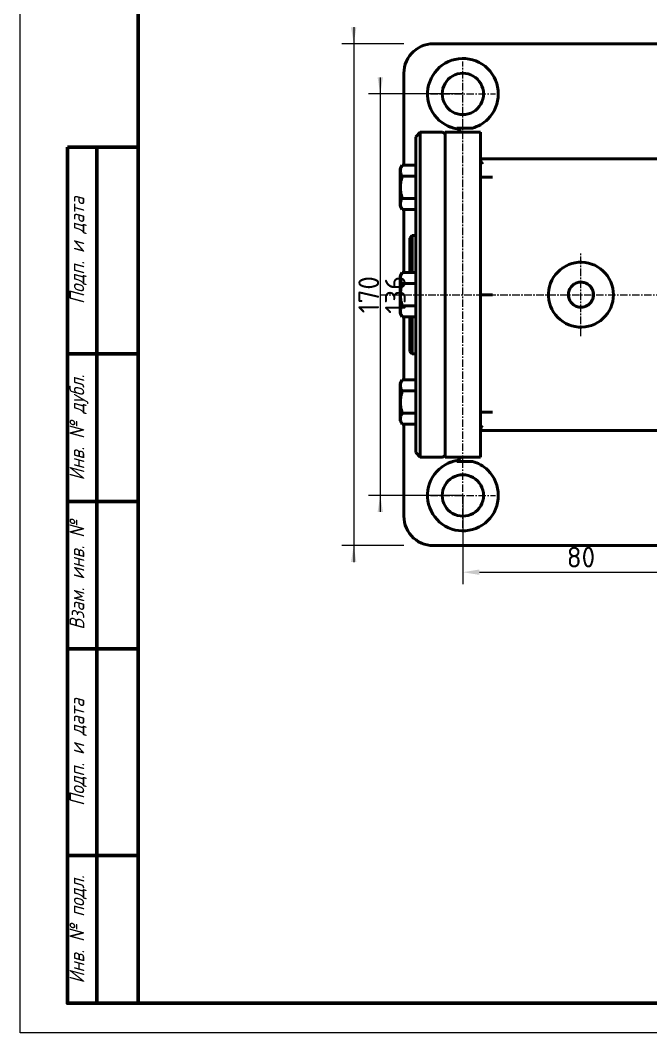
# Model space of a CAD drawing. Header units: millimetres. Extents: x 0 to 420, y 0 to 297.
# Drawn here: x 0 to 106.8, y 0 to 171.5 of the extents above; entities that cross this region are included whole.
import ezdxf
from ezdxf.enums import TextEntityAlignment as Align

# ---------------------------------------------------------------- set-up
doc = ezdxf.new("R2010")
doc.units = ezdxf.units.MM
doc.linetypes.add('CENTER', pattern=[5.08, 3.175, -0.635, 0.635, -0.635])
for name, color, linetype, lineweight in [('AXIS', 1, 'CENTER', 18), ('DIM', 3, 'CONTINUOUS', 18), ('FRAME', 7, 'CONTINUOUS', 60), ('TEXT', 7, 'CONTINUOUS', 25), ('THIN', 7, 'CONTINUOUS', 18), ('VIS', 7, 'CONTINUOUS', 50)]:
    doc.layers.add(name, color=color, linetype=linetype, lineweight=lineweight)
doc.styles.add('GOST', font='GOST_BU.ttf')
doc.dimstyles.new('ESKD', dxfattribs={"dimtxt": 3.5, "dimasz": 2.8, "dimexe": 2, "dimexo": 0, "dimgap": 0.8, "dimtad": 1, "dimdec": 1, "dimlfac": 2, "dimtxsty": 'GOST', "dimcen": 2.5, "dimclrd": 3, "dimclre": 3, "dimazin": 3, "dimtfac": 1, "dimtmove": 0, "dimatfit": 3})

msp = doc.modelspace()

# ---------------------------------------------------------------- linework, layer by layer
at = {"layer": 'AXIS', "ltscale": 0.4}
for points in [[(75, 153.5), (75, 164.5)], [(69.5, 159), (80.5, 159)], [(75, 96.5), (75, 153.5)], [(95, 118), (95, 132)], [(61, 125), (156, 125)], [(75, 85.5), (75, 96.5)], [(69.5, 91), (80.5, 91)]]:
    msp.add_lwpolyline(points, dxfattribs=at)
at = {"layer": 'FRAME'}
for points in [[(20, 292), (415, 292), (415, 5), (20, 5)], [(8, 150), (13, 150), (13, 115), (8, 115)], [(13, 150), (20, 150), (20, 115), (13, 115)], [(8, 115), (13, 115), (13, 90), (8, 90)], [(13, 115), (20, 115), (20, 90), (13, 90)], [(8, 90), (13, 90), (13, 65), (8, 65)], [(13, 90), (20, 90), (20, 65), (13, 65)], [(8, 65), (13, 65), (13, 30), (8, 30)], [(13, 65), (20, 65), (20, 30), (13, 30)], [(8, 30), (13, 30), (13, 5), (8, 5)], [(13, 30), (20, 30), (20, 5), (13, 5)]]:
    msp.add_lwpolyline(points, close=True, dxfattribs=at)
at = {"layer": 'THIN'}
msp.add_lwpolyline([(0, 297), (420, 297), (420, 0), (0, 0)], close=True, dxfattribs=at)
at = {"layer": 'VIS'}
for points in [[(65, 162.5), (65.027, 163.023), (65.109, 163.54), (65.245, 164.045), (65.432, 164.534), (65.67, 165), (65.955, 165.439), (66.284, 165.846), (66.654, 166.216), (67.061, 166.545), (67.5, 166.83), (67.966, 167.068), (68.455, 167.255), (68.96, 167.391), (69.477, 167.473), (70, 167.5)], [(70, 167.5), (120, 167.5)], [(72.5, 153.546), (71.97, 153.821), (71.47, 154.148), (71.005, 154.523), (70.58, 154.943), (70.198, 155.402), (69.864, 155.897), (69.581, 156.423), (69.352, 156.975), (69.179, 157.547), (69.063, 158.133), (69.006, 158.727), (69.009, 159.325), (69.071, 159.919), (69.191, 160.504), (69.37, 161.074), (69.604, 161.623), (69.891, 162.147), (70.23, 162.639), (70.615, 163.096), (71.044, 163.511), (71.512, 163.882), (72.015, 164.205), (72.547, 164.476), (73.104, 164.693), (73.679, 164.853), (74.268, 164.955), (74.864, 164.998), (75.461, 164.982), (76.053, 164.907), (76.635, 164.773), (77.201, 164.582), (77.745, 164.335), (78.262, 164.036), (78.747, 163.686), (79.194, 163.291), (79.6, 162.852), (79.96, 162.376), (80.271, 161.866), (80.53, 161.328), (80.734, 160.766), (80.881, 160.187), (80.97, 159.597), (81, 159)], [(65, 146.939), (65, 162.5)], [(78.5, 159), (78.47, 158.543), (78.381, 158.094), (78.234, 157.661), (78.031, 157.25), (77.777, 156.869), (77.475, 156.525), (77.131, 156.223), (76.75, 155.969), (76.339, 155.766), (75.906, 155.619), (75.457, 155.53), (75, 155.5), (74.543, 155.53), (74.094, 155.619), (73.661, 155.766), (73.25, 155.969), (72.869, 156.223), (72.525, 156.525), (72.223, 156.869), (71.969, 157.25), (71.766, 157.661), (71.619, 158.094), (71.53, 158.543), (71.5, 159), (71.53, 159.457), (71.619, 159.906), (71.766, 160.339), (71.969, 160.75), (72.223, 161.131), (72.525, 161.475), (72.869, 161.777), (73.25, 162.031), (73.661, 162.234), (74.094, 162.381), (74.543, 162.47), (75, 162.5), (75.457, 162.47), (75.906, 162.381), (76.339, 162.234), (76.75, 162.031), (77.131, 161.777), (77.475, 161.475), (77.777, 161.131), (78.031, 160.75), (78.234, 160.339), (78.381, 159.906), (78.47, 159.457), (78.5, 159)], [(81, 159), (80.971, 158.407), (80.883, 157.82), (80.737, 157.244), (80.536, 156.686), (80.28, 156.15), (79.972, 155.642), (79.616, 155.167), (79.215, 154.73)], [(76.644, 153.23), (76.985, 153.338), (77.321, 153.467), (77.651, 153.617), (77.976, 153.79), (78.297, 153.987), (78.611, 154.208), (78.918, 154.456), (79.215, 154.73)], [(72.5, 153.546), (72.894, 153.382), (73.29, 153.249), (73.665, 153.15), (74, 153.084)], [(72.5, 153.546), (72.986, 153.348), (73.487, 153.194), (74, 153.084)], [(74, 153.084), (74, 153.23)], [(74, 153.23), (74.065, 153.165), (74.128, 153.102), (74.189, 153.041), (74.248, 152.981), (74.306, 152.924), (74.361, 152.868), (74.415, 152.815), (74.466, 152.763), (74.516, 152.714), (74.563, 152.667), (74.608, 152.622), (74.651, 152.579), (74.691, 152.538), (74.73, 152.5)], [(74, 153.23), (76.644, 153.23)], [(67, 151.75), (67.75, 152.5)], [(67, 98.25), (67, 98.921), (67, 100.899), (67, 104.086), (67, 108.322), (67, 113.394), (67, 119.048), (67, 125), (67, 130.952), (67, 136.606), (67, 141.678), (67, 145.914), (67, 149.101), (67, 151.079), (67, 151.75)], [(67.75, 97.5), (67.75, 98.189), (67.75, 100.223), (67.75, 103.5), (67.75, 107.854), (67.75, 113.068), (67.75, 118.881), (67.75, 125), (67.75, 131.119), (67.75, 136.932), (67.75, 142.146), (67.75, 146.5), (67.75, 149.777), (67.75, 151.811), (67.75, 152.5)], [(67.75, 152.5), (71.5, 152.5)], [(71.5, 152.5), (71.613, 152.487), (71.72, 152.449), (71.791, 152.407), (71.878, 152.327), (71.945, 152.229), (71.986, 152.118), (72, 152)], [(72, 152.5), (78, 152.5)], [(72, 152.5), (72, 151.811), (72, 149.777), (72, 146.5), (72, 142.146), (72, 136.932), (72, 131.119), (72, 125), (72, 118.881), (72, 113.068), (72, 107.854), (72, 103.5), (72, 100.223), (72, 98.189), (72, 97.5)], [(78, 152.5), (78, 151.811), (78, 149.777), (78, 146.5), (78, 142.146), (78, 136.932), (78, 131.119), (78, 125), (78, 118.881), (78, 113.068), (78, 107.854), (78, 103.5), (78, 100.223), (78, 98.189), (78, 97.5)], [(112, 148), (78, 148)], [(78.321, 147.128), (78.181, 147.308), (78.081, 147.497), (78.02, 147.69), (78, 147.884)], [(64.725, 146.939), (64.35, 146.339)], [(64.35, 146.339), (64.35, 146.26), (64.35, 146.027), (64.35, 145.651), (64.35, 145.152), (64.35, 144.554), (64.35, 143.888), (64.35, 143.187), (64.35, 142.485), (64.35, 141.819), (64.35, 141.221), (64.35, 140.722), (64.35, 140.346), (64.35, 140.113), (64.35, 140.034)], [(64.725, 146.939), (64.64, 146.795), (64.569, 146.655), (64.512, 146.52), (64.467, 146.387), (64.436, 146.257), (64.417, 146.129), (64.411, 146.001), (64.417, 145.873), (64.436, 145.745), (64.467, 145.615), (64.512, 145.483), (64.569, 145.347), (64.64, 145.207), (64.725, 145.063)], [(64.725, 146.939), (67, 146.939)], [(64.725, 145.063), (64.64, 144.774), (64.569, 144.495), (64.512, 144.224), (64.467, 143.959), (64.436, 143.699), (64.417, 143.442), (64.411, 143.187), (64.417, 142.931), (64.436, 142.674), (64.467, 142.414), (64.512, 142.15), (64.569, 141.878), (64.64, 141.599), (64.725, 141.31)], [(64.725, 145.063), (67, 145.063)], [(80, 144.919), (78, 144.919)], [(64.725, 141.31), (64.64, 141.166), (64.569, 141.026), (64.512, 140.89), (64.467, 140.758), (64.436, 140.628), (64.417, 140.5), (64.411, 140.372), (64.417, 140.244), (64.436, 140.116), (64.467, 139.986), (64.512, 139.853), (64.569, 139.718), (64.64, 139.578), (64.725, 139.434)], [(64.725, 141.31), (67, 141.31)], [(64.35, 140.034), (64.725, 139.434)], [(64.725, 139.434), (67, 139.434)], [(65, 128.753), (65, 139.434)], [(66, 134.6), (66.4, 135)], [(66, 128.753), (66, 129.477), (66, 130.17), (66, 130.826), (66, 131.442), (66, 132.014), (66, 132.536), (66, 133.006), (66, 133.42), (66, 133.775), (66, 134.069), (66, 134.3), (66, 134.466), (66, 134.567), (66, 134.6)], [(66.4, 128.753), (66.4, 129.524), (66.4, 130.262), (66.4, 130.963), (66.4, 131.621), (66.4, 132.231), (66.4, 132.79), (66.4, 133.292), (66.4, 133.736), (66.4, 134.116), (66.4, 134.431), (66.4, 134.679), (66.4, 134.857), (66.4, 134.964), (66.4, 135)], [(66.4, 135), (67, 135)], [(100.5, 125), (100.471, 125.566), (100.384, 126.125), (100.239, 126.673), (100.04, 127.202), (99.787, 127.709), (99.483, 128.187), (99.131, 128.631), (98.736, 129.036), (98.301, 129.399), (97.831, 129.715), (97.332, 129.981), (96.807, 130.195), (96.263, 130.353), (95.706, 130.454), (95.142, 130.498), (94.576, 130.484), (94.014, 130.411), (93.463, 130.281), (92.928, 130.095), (92.415, 129.855), (91.93, 129.563), (91.477, 129.223), (91.061, 128.839), (90.687, 128.413), (90.359, 127.952), (90.08, 127.459), (89.854, 126.94), (89.681, 126.401), (89.566, 125.846), (89.507, 125.283), (89.507, 124.717), (89.566, 124.154), (89.681, 123.599), (89.854, 123.06), (90.08, 122.541), (90.359, 122.048), (90.687, 121.587), (91.061, 121.161), (91.477, 120.777), (91.93, 120.437), (92.415, 120.145), (92.928, 119.905), (93.463, 119.719), (94.014, 119.589), (94.576, 119.516), (95.142, 119.502), (95.706, 119.546), (96.263, 119.647), (96.807, 119.805), (97.332, 120.019), (97.831, 120.285), (98.301, 120.601), (98.736, 120.964), (99.131, 121.369), (99.483, 121.813), (99.787, 122.291), (100.04, 122.798), (100.239, 123.327), (100.384, 123.875), (100.471, 124.434), (100.5, 125)], [(64.725, 128.753), (64.35, 128.153)], [(64.725, 128.753), (64.64, 128.608), (64.569, 128.469), (64.512, 128.333), (64.467, 128.201), (64.436, 128.071), (64.417, 127.942), (64.411, 127.815), (64.417, 127.687), (64.436, 127.558), (64.467, 127.428), (64.512, 127.296), (64.569, 127.161), (64.64, 127.021), (64.725, 126.876)], [(64.725, 128.753), (67, 128.753)], [(64.35, 128.153), (64.35, 128.074), (64.35, 127.841), (64.35, 127.465), (64.35, 126.966), (64.35, 126.368), (64.35, 125.702), (64.35, 125), (64.35, 124.298), (64.35, 123.632), (64.35, 123.034), (64.35, 122.535), (64.35, 122.159), (64.35, 121.926), (64.35, 121.847)], [(97.125, 125), (97.096, 124.65), (97.01, 124.31), (96.869, 123.989), (96.677, 123.695), (96.439, 123.437), (96.162, 123.221), (95.854, 123.054), (95.522, 122.94), (95.175, 122.882), (94.825, 122.882), (94.478, 122.94), (94.146, 123.054), (93.838, 123.221), (93.561, 123.437), (93.323, 123.695), (93.131, 123.989), (92.99, 124.31), (92.904, 124.65), (92.875, 125), (92.904, 125.35), (92.99, 125.69), (93.131, 126.011), (93.323, 126.305), (93.561, 126.563), (93.838, 126.779), (94.146, 126.946), (94.478, 127.06), (94.825, 127.118), (95.175, 127.118), (95.522, 127.06), (95.854, 126.946), (96.162, 126.779), (96.439, 126.563), (96.677, 126.305), (96.869, 126.011), (97.01, 125.69), (97.096, 125.35), (97.125, 125)], [(97.125, 125), (97.11, 125.25), (97.067, 125.493), (96.998, 125.724), (96.907, 125.938), (96.797, 126.134), (96.672, 126.312), (96.534, 126.471), (96.386, 126.61), (96.231, 126.732), (96.069, 126.837), (95.902, 126.924), (95.731, 126.995), (95.557, 127.051), (95.38, 127.091), (95.202, 127.115), (95.024, 127.125), (94.845, 127.119), (94.667, 127.099), (94.491, 127.063), (94.316, 127.012), (94.144, 126.945), (93.976, 126.862), (93.813, 126.763), (93.656, 126.646), (93.506, 126.511), (93.366, 126.358), (93.237, 126.187), (93.122, 125.995), (93.023, 125.78), (92.947, 125.549), (92.897, 125.304), (92.876, 125.053), (92.884, 124.801), (92.923, 124.553), (92.988, 124.315), (93.078, 124.094), (93.187, 123.892), (93.312, 123.71), (93.45, 123.546), (93.599, 123.402), (93.757, 123.277), (93.921, 123.169), (94.091, 123.079), (94.264, 123.006), (94.441, 122.95), (94.62, 122.909), (94.801, 122.884), (94.982, 122.875), (95.163, 122.881), (95.344, 122.903), (95.523, 122.94), (95.7, 122.994), (95.875, 123.063), (96.045, 123.15), (96.21, 123.253), (96.369, 123.374), (96.519, 123.514), (96.66, 123.673), (96.788, 123.852), (96.901, 124.05), (96.994, 124.267), (97.065, 124.5), (97.11, 124.747), (97.125, 125)], [(64.725, 126.876), (64.64, 126.587), (64.569, 126.308), (64.512, 126.037), (64.467, 125.772), (64.436, 125.512), (64.417, 125.255), (64.411, 125), (64.417, 124.745), (64.436, 124.488), (64.467, 124.228), (64.512, 123.963), (64.569, 123.692), (64.64, 123.413), (64.725, 123.124)], [(64.725, 126.876), (67, 126.876)], [(80, 125), (78, 125)], [(100.5, 125), (100.498, 125.164)], [(64.35, 121.847), (64.725, 121.247)], [(64.35, 121.847), (64.725, 121.247)], [(64.725, 123.124), (64.64, 122.979), (64.569, 122.839), (64.512, 122.704), (64.467, 122.572), (64.436, 122.442), (64.417, 122.313), (64.411, 122.185), (64.417, 122.058), (64.436, 121.929), (64.467, 121.799), (64.512, 121.667), (64.569, 121.531), (64.64, 121.392), (64.725, 121.247)], [(64.725, 123.124), (67, 123.124)], [(64.725, 121.247), (67, 121.247)], [(65, 110.566), (65, 121.247)], [(66, 115.4), (66, 115.433), (66, 115.534), (66, 115.7), (66, 115.931), (66, 116.225), (66, 116.58), (66, 116.994), (66, 117.464), (66, 117.986), (66, 118.558), (66, 119.174), (66, 119.83), (66, 120.523), (66, 121.247)], [(66.4, 115), (66.4, 115.036), (66.4, 115.143), (66.4, 115.321), (66.4, 115.569), (66.4, 115.884), (66.4, 116.264), (66.4, 116.708), (66.4, 117.21), (66.4, 117.769), (66.4, 118.379), (66.4, 119.037), (66.4, 119.738), (66.4, 120.476), (66.4, 121.247)], [(66.4, 115), (66, 115.4)], [(67, 115), (66.4, 115)], [(64.725, 110.566), (64.35, 109.966)], [(64.725, 110.566), (64.35, 109.966)], [(64.35, 109.966), (64.35, 109.887), (64.35, 109.654), (64.35, 109.278), (64.35, 108.779), (64.35, 108.181), (64.35, 107.515), (64.35, 106.813), (64.35, 106.112), (64.35, 105.446), (64.35, 104.848), (64.35, 104.349), (64.35, 103.973), (64.35, 103.74), (64.35, 103.661)], [(64.725, 110.566), (64.64, 110.422), (64.569, 110.282), (64.512, 110.147), (64.467, 110.014), (64.436, 109.884), (64.417, 109.756), (64.411, 109.628), (64.417, 109.5), (64.436, 109.372), (64.467, 109.242), (64.512, 109.11), (64.569, 108.974), (64.64, 108.834), (64.725, 108.69)], [(64.725, 110.566), (67, 110.566)], [(64.725, 108.69), (64.64, 108.401), (64.569, 108.122), (64.512, 107.85), (64.467, 107.586), (64.436, 107.326), (64.417, 107.069), (64.411, 106.813), (64.417, 106.558), (64.436, 106.301), (64.467, 106.041), (64.512, 105.776), (64.569, 105.505), (64.64, 105.226), (64.725, 104.937)], [(64.725, 108.69), (67, 108.69)], [(64.725, 104.937), (64.64, 104.793), (64.569, 104.653), (64.512, 104.517), (64.467, 104.385), (64.436, 104.255), (64.417, 104.127), (64.411, 103.999), (64.417, 103.871), (64.436, 103.743), (64.467, 103.613), (64.512, 103.48), (64.569, 103.345), (64.64, 103.205), (64.725, 103.061)], [(64.725, 104.937), (67, 104.937)], [(80, 105.081), (78, 105.081)], [(64.35, 103.661), (64.725, 103.061)], [(64.725, 103.061), (67, 103.061)], [(65, 87.5), (65, 103.061)], [(78.321, 102.872), (78.181, 102.692), (78.08, 102.503), (78.02, 102.31), (78, 102.116)], [(112, 102), (78, 102)], [(67.75, 97.5), (67, 98.25)], [(71.5, 97.5), (71.655, 97.524), (71.794, 97.595), (71.905, 97.706), (71.976, 97.845), (72, 98)], [(71.5, 97.5), (67.75, 97.5)], [(81, 91), (80.97, 90.403), (80.881, 89.813), (80.734, 89.234), (80.53, 88.672), (80.271, 88.134), (79.96, 87.624), (79.6, 87.148), (79.194, 86.709), (78.747, 86.314), (78.262, 85.964), (77.745, 85.665), (77.201, 85.418), (76.635, 85.227), (76.053, 85.093), (75.461, 85.018), (74.864, 85.002), (74.268, 85.045), (73.679, 85.147), (73.104, 85.307), (72.547, 85.524), (72.015, 85.795), (71.512, 86.118), (71.044, 86.489), (70.615, 86.904), (70.23, 87.361), (69.891, 87.853), (69.604, 88.377), (69.37, 88.926), (69.191, 89.496), (69.071, 90.081), (69.009, 90.675), (69.006, 91.273), (69.063, 91.867), (69.179, 92.453), (69.352, 93.025), (69.581, 93.577), (69.864, 94.103), (70.198, 94.598), (70.58, 95.057), (71.005, 95.477), (71.47, 95.852), (71.97, 96.179), (72.5, 96.454)], [(78, 97.5), (72, 97.5)], [(74, 96.916), (73.665, 96.85), (73.29, 96.751), (72.894, 96.618), (72.5, 96.454)], [(74, 96.916), (73.487, 96.806), (72.986, 96.652), (72.5, 96.454)], [(74, 96.77), (74.065, 96.835), (74.128, 96.898), (74.189, 96.959), (74.248, 97.019), (74.306, 97.076), (74.361, 97.132), (74.415, 97.185), (74.466, 97.237), (74.516, 97.286), (74.563, 97.333), (74.608, 97.378), (74.651, 97.421), (74.691, 97.462), (74.73, 97.5)], [(74, 96.77), (74, 96.916)], [(74, 96.77), (76.644, 96.77)], [(79.215, 95.27), (78.918, 95.544), (78.611, 95.792), (78.297, 96.013), (77.976, 96.21), (77.651, 96.383), (77.321, 96.533), (76.985, 96.662), (76.644, 96.77)], [(78.5, 91), (78.47, 90.543), (78.381, 90.094), (78.234, 89.661), (78.031, 89.25), (77.777, 88.869), (77.475, 88.525), (77.131, 88.223), (76.75, 87.969), (76.339, 87.766), (75.906, 87.619), (75.457, 87.53), (75, 87.5), (74.543, 87.53), (74.094, 87.619), (73.661, 87.766), (73.25, 87.969), (72.869, 88.223), (72.525, 88.525), (72.223, 88.869), (71.969, 89.25), (71.766, 89.661), (71.619, 90.094), (71.53, 90.543), (71.5, 91), (71.53, 91.457), (71.619, 91.906), (71.766, 92.339), (71.969, 92.75), (72.223, 93.131), (72.525, 93.475), (72.869, 93.777), (73.25, 94.031), (73.661, 94.234), (74.094, 94.381), (74.543, 94.47), (75, 94.5), (75.457, 94.47), (75.906, 94.381), (76.339, 94.234), (76.75, 94.031), (77.131, 93.777), (77.475, 93.475), (77.777, 93.131), (78.031, 92.75), (78.234, 92.339), (78.381, 91.906), (78.47, 91.457), (78.5, 91)], [(79.215, 95.27), (79.616, 94.833), (79.972, 94.358), (80.28, 93.85), (80.536, 93.314), (80.737, 92.756), (80.883, 92.18), (80.971, 91.593), (81, 91)], [(65, 87.5), (65.027, 86.977), (65.109, 86.46), (65.245, 85.955), (65.432, 85.466), (65.67, 85), (65.955, 84.561), (66.284, 84.154), (66.654, 83.784), (67.061, 83.455), (67.5, 83.17), (67.966, 82.932), (68.455, 82.745), (68.96, 82.609), (69.477, 82.527), (70, 82.5)], [(70, 82.5), (120, 82.5)]]:
    msp.add_lwpolyline(points, dxfattribs=at)

# ---------------------------------------------------------------- texts
at = {"layer": 'TEXT', "style": 'GOST', "oblique": 15, "width": 0.9}
for s, p in [('Подп. и дата', (11.6, 132.5)), ('Инв. № дубл.', (11.6, 102.5)), ('Взам. инв. №', (11.6, 77.5)), ('Подп. и дата', (11.6, 47.5)), ('Инв. № подл.', (11.6, 17.5))]:
    msp.add_text(s, height=2.5, rotation=90, dxfattribs=at).set_placement(p, align=Align.BOTTOM_CENTER)

# ---------------------------------------------------------------- dimensions: what is measured, and where the dimension line sits
at = {"layer": 'DIM'}
for base, p1, p2, text in [((56.5, 167.5), (65, 167.5), (65, 82.5), '170'), ((61, 159), (75, 159), (75, 91), '136')]:
    msp.add_linear_dim(base=base, p1=p1, p2=p2, angle=90, text=text, dimstyle='ESKD', dxfattribs=at).render()
msp.add_linear_dim(base=(75, 78), p1=(75, 91), p2=(115, 91), text='80', dimstyle='ESKD', dxfattribs=at).render()

doc.saveas('drawing.dxf')
